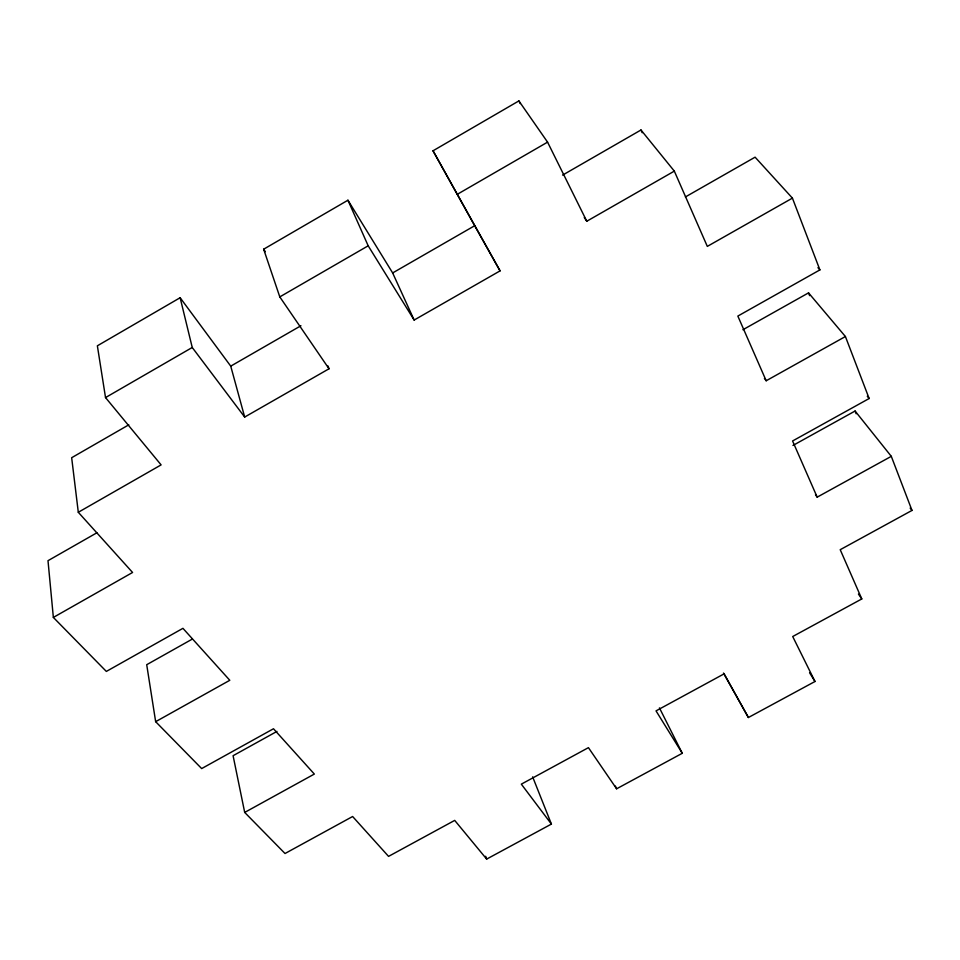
<?xml version="1.0" encoding="UTF-8"?>
<svg xmlns="http://www.w3.org/2000/svg" width="960" height="960" viewBox="0 0 960 960"><rect width="100%" height="100%" fill="white"/><g stroke="black" fill="none" stroke-linecap="round" stroke-linejoin="round"><path stroke-width="1.44" d="M328.008 365.976L329.016 368.784L244.68 417.06L230.736 366.144L180.132 297.72L97.368 345.804L105.528 397.584L161.112 464.892L78.3 512.28L132.576 572.472L53.352 617.424L106.344 671.424L182.94 628.332L229.788 680.292L155.652 721.68L201.672 768.576L273.492 728.76L314.34 774.06L244.692 812.424L285.024 853.512L352.62 816.516L388.56 856.38L454.704 820.392L486.66 859.092L551.412 824.076L532.644 776.868M329.016 368.784L279.792 296.892L263.652 249.204L347.94 200.22L392.652 272.94L414.144 320.052L500.064 270.876L433.02 150.792L518.892 100.908L547.572 142.14L586.788 221.232L674.328 171.12L707.316 246.396L792.42 198.12L819.9 269.904L737.844 316.08L766.188 380.76L845.412 336.528L869.148 398.52L792.576 440.976L817.188 497.148L891.3 456.348L912 510.42L840.216 549.696L861.792 598.944L792.708 636.528L814.992 681.492L748.392 717.516L723.48 673.044M105.528 397.584L192.24 347.484L180.132 297.72M279.792 296.892L368.184 245.808L347.94 200.22M457.44 194.232L547.572 142.14M128.784 424.836L71.664 457.716L78.3 512.28M230.736 366.144L300.936 325.74M392.652 272.94L474.684 225.72L433.02 150.792M562.596 175.116L640.98 129.996L674.328 171.12M96.9 532.776L48 560.688L53.352 617.424M685.404 196.944L755.088 157.176L792.42 198.12M192.036 639.24L146.712 664.704L155.652 721.68M742.92 329.736L808.536 292.872L845.412 336.528M276.948 731.412L233.088 755.712L244.692 812.424M792.948 445.464L855.084 411.024L891.3 456.348M551.412 824.076L521.328 784.152L588.432 747.648L616.608 788.796L682.272 753.288L659.436 707.88M817.944 267.672L819.9 269.904M867.276 396.228L869.148 398.52M910.164 508.068L912 510.42M192.24 347.484L244.68 417.06M764.424 378.384L766.188 380.76M815.484 494.76L817.188 497.148M858.432 594.084L861.792 598.944M584.268 217.536L586.788 221.232M263.652 249.204L265.32 251.676M809.568 672.756L814.992 681.492M368.184 245.808L414.144 320.052M682.272 753.288L656.028 710.88L724.116 673.848L748.392 717.516M474.684 225.72L500.064 270.876M518.892 100.908L520.212 103.572M615.384 786.072L616.608 788.796M640.98 129.996L642.204 132.72M808.536 292.872L809.628 295.644M855.084 411.024L856.164 413.772M485.676 856.26L486.66 859.092"/></g></svg>
